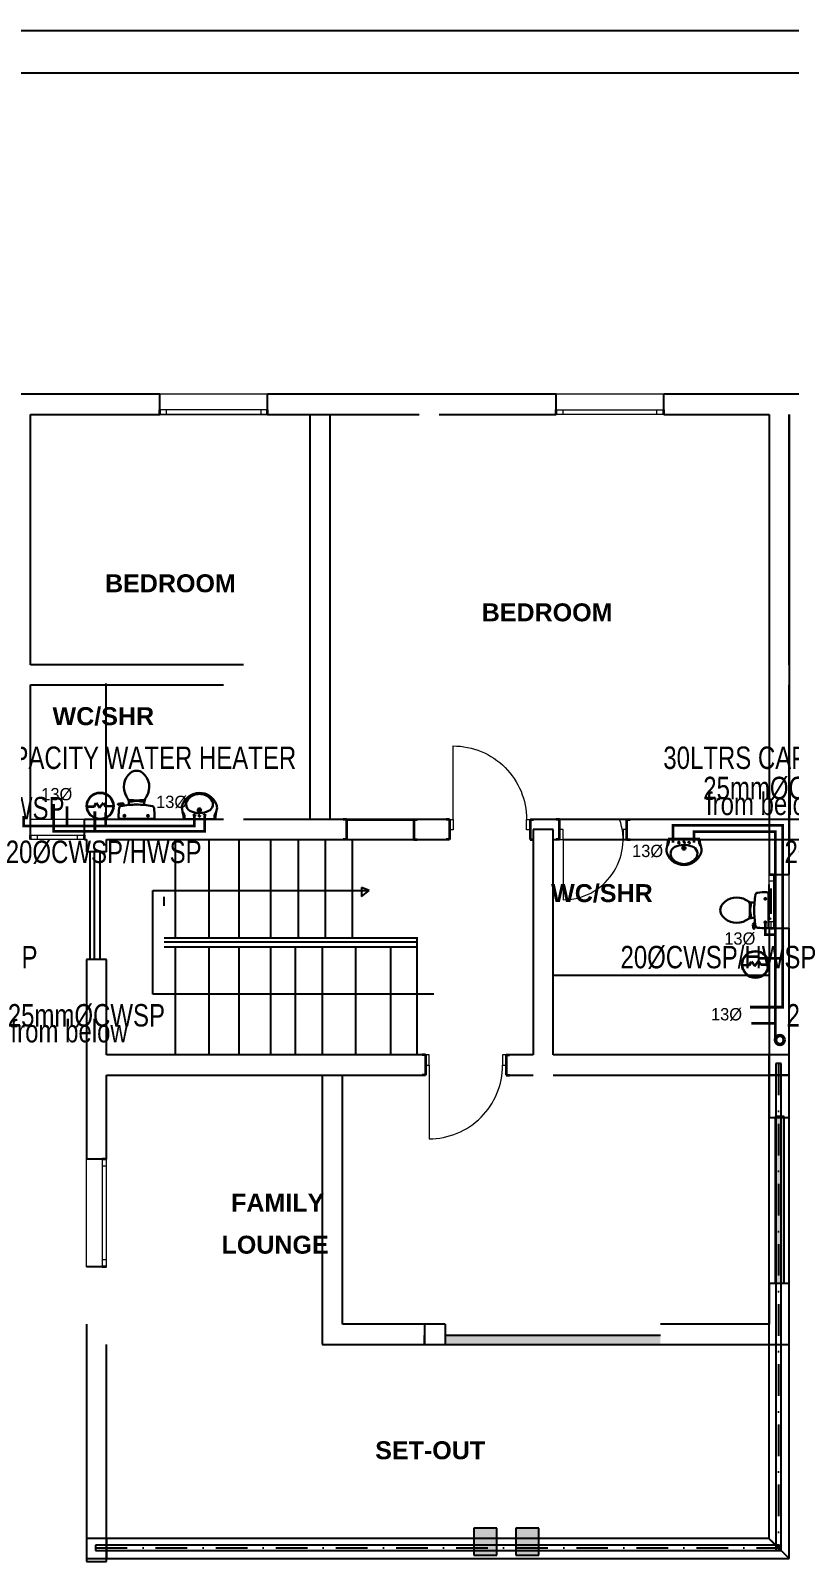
# Model space of a CAD drawing. Header units: inches. Extents: x 23 to 2032867, y 13 to 664695.
# Drawn here: x 529663 to 538127, y 495308 to 512371 of the extents above; entities that cross this region are included whole.
import ezdxf

# ---------------------------------------------------------------- set-up
doc = ezdxf.new("R2010")
doc.units = ezdxf.units.IN
doc.header["$MEASUREMENT"] = 0
for name, pattern in [('ACAD_ISO10W100', [18, 12, -3, 0, -3]), ('DASHDOT', [1, 0.5, -0.25, 0, -0.25]), ('DASHED1', [1, 0.3, -0.4, 0.3]), ('Dot & Dashed', [670.277762, 352.777767, -176.388884, 0, -141.111112]), ('DOTDASH', [1, 0.3, -0.2, 0, -0.2, 0.3]), ('Hidden Line', [391.222223, 282.222223, -109])]:
    doc.linetypes.add(name, pattern=pattern)
for name, color, linetype, lineweight, true_color in [('2D Drafting - General_Pen_No__62', 7, 'Continuous', 20, 0xaaaaaa), ('2D Drafting - General_Pen_No__82', 7, 'Continuous', 20, 0xaaaaaa), ('Annotation - Text_Pen_No__86', 7, 'Continuous', 20, 0x5555ff), ('ARCHICAD Doors_Pen_No__23', 7, 'Continuous', 20, 0xff6600), ('ARCHICAD Doors_Pen_No__3', 7, 'Continuous', 18, 0xff6600), ('ARCHICAD Windows_Pen_No__23', 7, 'Continuous', 20, 0xff6600), ('ARCHICAD Windows_Pen_No__3', 7, 'Continuous', 18, 0xff6600), ('Structural - Bearing_Pen_No__160', 7, 'Continuous', 20, 0xb4a35c), ('Structural - Bearing_Pen_No__165', 7, 'Continuous', 13, 0x80d6ff), ('Structural - Bearing_Pen_No__87', 7, 'Continuous', 20, 0x6a6a6a)]:
    doc.layers.add(name, color=color, linetype=linetype, lineweight=lineweight, true_color=true_color)
for name, color, linetype, lineweight in [('ARCHICAD Doors_Pen_No__27', 7, 'Continuous', 35), ('ARCHICAD Windows_Pen_No__27', 7, 'Continuous', 35), ('Building', 8, 'Continuous', 18), ('Interior - Furniture _Pen_No__16', 124, 'Continuous', 20), ('Interior - Furniture _Pen_No__75', 6, 'Continuous', 20), ('Structural - Bearing_Pen_No__27', 7, 'Continuous', 35), ('WATER SUPPLY', 5, 'ACAD_ISO10W100', 50), ('watersupply', 4, 'DASHDOT', 25)]:
    doc.layers.add(name, color=color, linetype=linetype, lineweight=lineweight)
doc.layers.add('LIAB', color=8, linetype='Continuous')
doc.layers.add('PLOTYR', color=15, linetype='Continuous')
doc.styles.add('GENERATED_STYLE_2', font='arialbd.ttf')
doc.styles.add('SPIRITTXTSTYLE1', font='ORIG2')

msp = doc.modelspace()

# ---------------------------------------------------------------- hatches: boundary and pattern name
at = {"layer": 'Structural - Bearing_Pen_No__160', "linetype": 'Continuous', "lineweight": 25}
for points in [[(534863.393, 495679.21), (534608.015, 495679.21), (534608.015, 495379.21), (534863.393, 495379.21)], [(535332.394, 495679.203), (535077.016, 495679.203), (535077.016, 495379.203), (535332.394, 495379.203)]]:
    msp.add_hatch(color=8, dxfattribs=at).paths.add_polyline_path(points)
at = {"layer": 'Structural - Bearing_Pen_No__165', "linetype": 'Continuous', "lineweight": 25}
for points in [[(537968.285, 500266.347), (537968.285, 498410.126), (538068.285, 498410.126), (538068.285, 500266.347)], [(534288.992, 497725.845), (536688.992, 497725.845), (536688.992, 497825.845), (534288.992, 497825.845)]]:
    msp.add_hatch(color=8, dxfattribs=at).paths.add_polyline_path(points)

# ---------------------------------------------------------------- linework, layer by layer
at = {"color": 8, "linetype": 'Hidden Line'}
for p, q in [((538122.941, 500953.488), (537897.941, 500953.488)), ((537897.941, 500953.488), (537897.941, 500728.488)), ((538122.941, 500728.488), (538122.941, 500953.488)), ((538122.941, 500728.488), (537897.941, 500728.488)), ((537897.941, 500728.488), (537897.941, 495565.087)), ((537897.941, 500728.488), (538122.941, 500728.488)), ((538122.941, 495340.087), (538122.941, 500728.488)), ((530285.191, 495565.087), (530285.191, 495340.087)), ((530510.191, 495565.087), (530285.191, 495565.087)), ((537897.941, 495565.087), (530510.191, 495565.087)), ((530510.191, 495565.087), (530510.191, 495340.087)), ((530510.191, 495340.087), (530510.191, 495565.087)), ((538122.941, 495340.087), (537897.941, 495565.087)), ((537897.941, 495565.087), (538122.941, 495340.087)), ((530285.191, 495340.087), (530510.191, 495340.087)), ((530510.191, 495340.087), (538122.941, 495340.087))]:
    msp.add_line(p, q, dxfattribs=at)
at = {"layer": '2D Drafting - General_Pen_No__62', "color": 8, "linetype": 'Continuous', "lineweight": 25}
for p, q in [((531026.401, 501631.95), (531026.401, 502786.268)), ((531026.401, 502786.268), (533440.31, 502786.268)), ((533440.31, 502786.268), (533355.636, 502819.775)), ((533355.636, 502819.775), (533355.636, 502720.701)), ((533355.636, 502720.701), (533440.31, 502786.268)), ((534159.386, 501631.95), (531026.401, 501631.95))]:
    msp.add_line(p, q, dxfattribs=at)
at = {"layer": '2D Drafting - General_Pen_No__82', "color": 8, "linetype": 'Continuous', "lineweight": 25}
for p, q in [((530322.572, 503216.293), (530322.572, 502023.721)), ((530322.572, 503216.293), (530322.572, 502023.721)), ((530373.025, 503216.293), (530373.025, 502023.721)), ((530373.025, 503216.293), (530373.025, 502023.721)), ((530434.287, 503222.229), (530434.287, 502015.168)), ((530434.287, 503222.229), (530434.287, 502015.168)), ((531280.837, 502264.132), (531280.837, 503353.342)), ((531280.837, 502264.132), (531280.837, 503353.342)), ((531656.74, 502264.132), (531656.74, 503353.342)), ((531656.74, 502264.132), (531656.74, 503353.342)), ((531989.754, 502264.132), (531989.754, 503353.342)), ((531989.754, 502264.132), (531989.754, 503353.342)), ((532341.907, 502264.132), (532341.907, 503353.342)), ((532341.907, 502264.132), (532341.907, 503353.342)), ((532652.428, 502264.132), (532652.428, 503353.342)), ((532652.428, 502264.132), (532652.428, 503353.342)), ((532952.428, 502264.132), (532952.428, 503353.342)), ((532952.428, 502264.132), (532952.428, 503353.342)), ((533252.428, 502264.132), (533252.428, 503353.342)), ((533252.428, 502264.132), (533252.428, 503353.342)), ((531154.692, 502616.979), (531154.692, 502717.352)), ((531154.692, 502616.979), (531154.692, 502717.352)), ((531154.692, 502260.58), (533983.341, 502260.58)), ((531154.692, 502260.58), (533983.341, 502260.58)), ((531154.692, 502215.97), (533982.464, 502215.97)), ((531154.692, 502215.97), (533982.464, 502215.97)), ((531154.692, 502160.207), (533983.341, 502160.207)), ((531154.692, 502160.207), (533983.341, 502160.207)), ((531280.837, 500953.488), (531280.837, 502163.759)), ((531280.837, 500953.488), (531280.837, 502163.759)), ((531656.74, 500953.488), (531656.74, 502163.759)), ((531656.74, 500953.488), (531656.74, 502163.759)), ((531989.754, 500953.488), (531989.754, 502163.759)), ((531989.754, 500953.488), (531989.754, 502163.759)), ((532341.907, 500953.488), (532341.907, 502163.759)), ((532341.907, 500953.488), (532341.907, 502163.759)), ((532618.752, 500953.488), (532618.752, 502163.759)), ((532618.752, 500953.488), (532618.752, 502163.759)), ((532918.752, 500953.488), (532918.752, 502163.759)), ((532918.752, 500953.488), (532918.752, 502163.759)), ((533292.545, 500953.488), (533292.545, 502163.759)), ((533292.545, 500953.488), (533292.545, 502163.759)), ((533681.328, 500953.488), (533681.328, 502163.759)), ((533681.328, 500953.488), (533681.328, 502163.759)), ((533971.062, 502264.132), (533971.062, 500953.488)), ((533971.062, 502264.132), (533971.062, 500953.488))]:
    msp.add_line(p, q, dxfattribs=at)
at = {"layer": 'ARCHICAD Doors_Pen_No__23', "color": 8, "linetype": 'Continuous'}
for p, q in [((533188.469, 503578.132), (533188.469, 503463.132)), ((533938.469, 503463.132), (533938.469, 503578.132)), ((534335.751, 503578.132), (534375.751, 503578.132)), ((534335.751, 503463.132), (534335.751, 503578.132)), ((534375.751, 503578.132), (534375.751, 503463.132)), ((535195.751, 503463.132), (535195.751, 503578.132)), ((535195.751, 503578.132), (535235.751, 503578.132)), ((535235.751, 503578.132), (535235.751, 503463.132)), ((534375.751, 503463.132), (534335.751, 503463.132)), ((535235.751, 503463.132), (535195.751, 503463.132)), ((535602.509, 503468.132), (535562.509, 503468.132)), ((535562.509, 503468.132), (535562.509, 503353.132)), ((535602.509, 503353.132), (535602.509, 503468.132)), ((536312.509, 503468.132), (536272.509, 503468.132)), ((536272.509, 503468.132), (536272.509, 503353.132)), ((536312.509, 503353.132), (536312.509, 503468.132)), ((535562.509, 503353.132), (535602.509, 503353.132)), ((536272.509, 503353.132), (536312.509, 503353.132)), ((534107.514, 500953.488), (534067.514, 500953.488)), ((534067.514, 500953.488), (534067.514, 500838.488)), ((534067.514, 500838.488), (534107.514, 500838.488)), ((534107.514, 500838.488), (534107.514, 500953.488)), ((534967.514, 500953.488), (534927.514, 500953.488)), ((534927.514, 500953.488), (534927.514, 500838.488)), ((534927.514, 500838.488), (534967.514, 500838.488)), ((534967.514, 500838.488), (534967.514, 500953.488))]:
    msp.add_line(p, q, dxfattribs=at)
at = {"layer": 'ARCHICAD Doors_Pen_No__27', "color": 8, "linetype": 'Continuous'}
for p, q in [((533188.469, 503578.132), (533151.469, 503578.132)), ((533188.469, 503578.132), (533188.469, 503463.132)), ((533188.469, 503578.132), (533975.469, 503578.132)), ((533938.469, 503578.132), (533938.469, 503463.132)), ((534335.751, 503578.132), (534298.751, 503578.132)), ((534335.751, 503578.132), (534335.751, 503463.132)), ((535235.751, 503578.132), (535235.751, 503463.132)), ((535235.751, 503578.132), (535272.751, 503578.132)), ((535562.509, 503578.132), (535525.509, 503578.132)), ((535562.509, 503468.132), (535562.509, 503578.132)), ((536312.509, 503468.132), (536312.509, 503578.132)), ((536312.509, 503578.132), (536349.509, 503578.132)), ((533188.469, 503463.132), (533188.469, 503353.132)), ((533938.469, 503463.132), (533938.469, 503353.132)), ((534335.751, 503463.132), (534335.751, 503353.132)), ((535235.751, 503463.132), (535235.751, 503353.132)), ((535562.509, 503353.132), (535562.509, 503468.132)), ((536312.509, 503353.132), (536312.509, 503468.132)), ((533188.469, 503353.132), (533151.469, 503353.132)), ((533938.469, 503353.132), (533975.469, 503353.132)), ((534335.751, 503353.132), (534298.751, 503353.132)), ((535235.751, 503353.132), (535272.751, 503353.132)), ((535562.509, 503353.132), (535525.509, 503353.132)), ((536312.509, 503353.132), (536349.509, 503353.132)), ((534067.514, 500953.488), (534030.514, 500953.488)), ((534067.514, 500953.488), (534067.514, 500838.488)), ((534067.514, 500838.488), (534067.514, 500728.488)), ((534967.514, 500953.488), (534967.514, 500838.488)), ((534967.514, 500953.488), (535004.514, 500953.488)), ((534967.514, 500838.488), (534967.514, 500728.488)), ((534067.514, 500728.488), (534030.514, 500728.488)), ((534967.514, 500728.488), (535004.514, 500728.488))]:
    msp.add_line(p, q, dxfattribs=at)
at = {"layer": 'ARCHICAD Doors_Pen_No__3', "color": 8, "linetype": 'Continuous'}
for p, q in [((534375.751, 503578.132), (534375.751, 504398.132)), ((535602.509, 503353.132), (535602.509, 502683.132)), ((534107.514, 500838.488), (534107.514, 500018.488))]:
    msp.add_line(p, q, dxfattribs=at)
at = {"layer": 'ARCHICAD Doors_Pen_No__3', "color": 8, "linetype": 'Continuous', "extrusion": (0, 0, -1)}
msp.add_ellipse((534375.751, 503578.132), major_axis=(-579.828, 579.828), ratio=1, start_param=0.785398163, end_param=2.35619449, dxfattribs=at)
at = {"layer": 'ARCHICAD Doors_Pen_No__3', "color": 8, "linetype": 'Continuous'}
for centre, major_axis, start_param, end_param in [((535602.509, 503353.132), (-473.762, 473.762), 2.35619449, 4.269467419), ((534107.514, 500838.488), (579.828, 579.828), 3.926990817, 5.497787144)]:
    msp.add_ellipse(centre, major_axis=major_axis, ratio=1, start_param=start_param, end_param=end_param, dxfattribs=at)
at = {"layer": 'ARCHICAD Windows_Pen_No__23', "color": 8, "linetype": 'Continuous'}
for p, q in [((531179.909, 508143.89), (531104.909, 508143.89)), ((531179.909, 508093.89), (531179.909, 508143.89)), ((532304.909, 508143.89), (532229.909, 508143.89)), ((532229.909, 508143.89), (532229.909, 508093.89)), ((535524.871, 508143.89), (535599.871, 508143.89)), ((535599.871, 508143.89), (535599.871, 508093.89)), ((536649.871, 508093.89), (536649.871, 508143.89)), ((536649.871, 508143.89), (536724.871, 508143.89)), ((531104.909, 508093.89), (531179.909, 508093.89)), ((532229.909, 508093.89), (532304.909, 508093.89)), ((535599.871, 508093.89), (535524.871, 508093.89)), ((536724.871, 508093.89), (536649.871, 508093.89)), ((529662.941, 503403.132), (529737.941, 503403.132)), ((529737.941, 503403.132), (529737.941, 503353.132)), ((530187.941, 503353.132), (530187.941, 503403.132)), ((530187.941, 503403.132), (530262.941, 503403.132)), ((529737.941, 503353.132), (529662.941, 503353.132)), ((530262.941, 503353.132), (530187.941, 503353.132)), ((537899.959, 502891.364), (537899.959, 502966.364)), ((537949.959, 502891.364), (537899.959, 502891.364)), ((537949.959, 502966.364), (537949.959, 502891.364)), ((537899.959, 502366.364), (537899.959, 502441.364)), ((537899.959, 502441.364), (537949.959, 502441.364)), ((537899.959, 502366.364), (537899.959, 502441.364)), ((537922.209, 502366.364), (537922.209, 502441.364)), ((537949.959, 502441.364), (537949.959, 502366.364)), ((530460.191, 499793.406), (530460.191, 499718.406)), ((530510.191, 499718.406), (530510.191, 499793.406)), ((530460.191, 499718.406), (530510.191, 499718.406)), ((530510.191, 498668.406), (530460.191, 498668.406)), ((530460.191, 498668.406), (530460.191, 498593.406)), ((530510.191, 498593.406), (530510.191, 498668.406))]:
    msp.add_line(p, q, dxfattribs=at)
at = {"layer": 'ARCHICAD Windows_Pen_No__27', "color": 8, "linetype": 'Continuous'}
for p, q in [((531104.909, 508093.89), (531104.909, 508143.89)), ((532304.909, 508093.89), (532304.909, 508143.89)), ((535524.871, 508093.89), (535524.871, 508143.89)), ((536724.871, 508093.89), (536724.871, 508143.89)), ((529662.941, 503353.132), (529662.941, 503403.132)), ((530262.941, 503353.132), (530262.941, 503403.132)), ((537899.959, 502966.364), (537949.959, 502966.364)), ((537899.959, 502366.364), (537949.959, 502366.364)), ((530510.191, 499793.406), (530460.191, 499793.406)), ((530510.191, 498593.406), (530460.191, 498593.406))]:
    msp.add_line(p, q, dxfattribs=at)
at = {"layer": 'ARCHICAD Windows_Pen_No__3', "color": 8, "linetype": 'Continuous'}
for p, q in [((532304.909, 508318.89), (531104.909, 508318.89)), ((536724.871, 508318.89), (535524.871, 508318.89)), ((532229.909, 508143.89), (531179.909, 508143.89)), ((535599.871, 508143.89), (536649.871, 508143.89)), ((532304.909, 508093.89), (531104.909, 508093.89)), ((531179.909, 508093.89), (532229.909, 508093.89)), ((536724.871, 508093.89), (535524.871, 508093.89)), ((536649.871, 508093.89), (535599.871, 508093.89)), ((530262.941, 503578.132), (529662.941, 503578.132)), ((529737.941, 503403.132), (530187.941, 503403.132)), ((530262.941, 503353.132), (529662.941, 503353.132)), ((530187.941, 503353.132), (529737.941, 503353.132)), ((537899.959, 502366.364), (537899.959, 502966.364)), ((537899.959, 502441.364), (537899.959, 502891.364)), ((537949.959, 502891.364), (537949.959, 502441.364)), ((538124.959, 502366.364), (538124.959, 502966.364)), ((530285.191, 498593.406), (530285.191, 499793.406)), ((530510.191, 498593.406), (530510.191, 499793.406)), ((530460.191, 499718.406), (530460.191, 498668.406)), ((530510.191, 498668.406), (530510.191, 499718.406))]:
    msp.add_line(p, q, dxfattribs=at)
at = {"layer": 'Building', "linetype": 'Continuous', "lineweight": 30, "ltscale": 1000}
for p, q in [((530638.82, 503743.182), (530637.443, 503748.067)), ((530640.618, 503752.977), (530681.021, 503759)), ((530672.164, 503744.062), (530643.06, 503740.373)), ((530680.769, 503737.937), (530682.446, 503729.973)), ((530703.442, 503742.215), (530680.957, 503737.046)), ((530705.844, 503733.798), (530702.625, 503745.078)), ((530758.568, 503763.989), (530758.568, 503740.206)), ((530766.341, 503794.499), (530766.341, 503779.334)), ((530766.341, 503779.334), (530800.426, 503779.334)), ((530792.633, 503779.334), (530792.633, 503792.357)), ((530800.426, 503779.334), (530800.426, 503791.908)), ((530800.426, 503783.462), (530817.428, 503783.462)), ((530872.515, 503787.202), (530817.428, 503787.202)), ((530817.428, 503783.462), (530817.428, 503787.202)), ((530872.515, 503783.462), (530872.515, 503787.202)), ((530889.517, 503783.462), (530872.515, 503783.462)), ((530889.517, 503779.334), (530889.517, 503792.765)), ((530923.601, 503779.334), (530889.517, 503779.334)), ((530897.309, 503779.334), (530897.309, 503793.364)), ((530923.601, 503796.017), (530923.601, 503779.334)), ((530931.375, 503740.206), (530931.375, 503763.989)), ((530651.581, 503584.465), (531038.361, 503584.465)), ((531370.918, 503582.692), (531722.691, 503582.692)), ((531370.918, 503582.692, -1683.122), (531722.691, 503582.692, -1683.122)), ((531381.032, 503582.692), (531379.157, 503605.04)), ((531381.032, 503582.692, -1683.122), (531379.157, 503605.04, -1683.122)), ((531712.577, 503582.692), (531714.452, 503605.04)), ((531712.577, 503582.692, -1683.122), (531714.452, 503605.04, -1683.122)), ((537126.976, 503361.974), (536775.203, 503361.974)), ((537126.976, 503361.974, -1683.122), (536775.203, 503361.974, -1683.122)), ((536785.317, 503361.974), (536783.442, 503339.627)), ((536785.317, 503361.974, -1683.122), (536783.442, 503339.627, -1683.122)), ((537116.862, 503361.974), (537118.737, 503339.627)), ((537116.862, 503361.974, -1683.122), (537118.737, 503339.627, -1683.122)), ((537893.625, 502373.688), (537893.625, 502760.469)), ((537682.074, 502645.708), (537698.756, 502645.708)), ((537698.756, 502619.416), (537684.726, 502619.416)), ((537698.756, 502611.624), (537685.326, 502611.624)), ((537698.756, 502514.741), (537685.733, 502514.741)), ((537698.756, 502522.533), (537686.183, 502522.533)), ((537694.628, 502594.622), (537690.889, 502594.622)), ((537690.889, 502594.622), (537690.889, 502539.535)), ((537694.628, 502539.535), (537690.889, 502539.535)), ((537694.628, 502611.624), (537694.628, 502594.622)), ((537694.628, 502522.533), (537694.628, 502539.535)), ((537698.756, 502645.708), (537698.756, 502611.624)), ((537698.756, 502488.449), (537698.756, 502522.533)), ((537737.885, 502653.482), (537714.101, 502653.482)), ((537683.592, 502488.449), (537698.756, 502488.449)), ((537714.101, 502480.675), (537737.885, 502480.675)), ((537725.113, 502362.726), (537719.091, 502403.128)), ((537734.909, 502360.927), (537730.024, 502359.55)), ((537744.293, 502427.952), (537733.013, 502424.733)), ((537734.028, 502394.272), (537737.717, 502365.167)), ((537735.875, 502425.55), (537741.045, 502403.064)), ((537740.153, 502402.877), (537748.117, 502404.553))]:
    msp.add_line(p, q, dxfattribs=at)
at = {"layer": 'Building', "linetype": 'Continuous', "lineweight": 30, "ltscale": 50}
for p, q in [((531546.805, 503656.31), (531546.805, 503710.51)), ((531546.805, 503656.31, -1683.122), (531546.805, 503710.51, -1683.122)), ((530694.294, 503619.53), (530726.037, 503619.53)), ((530710.166, 503635.402), (530710.166, 503603.659)), ((530955.975, 503619.53), (530987.994, 503619.53)), ((530971.984, 503635.54), (530971.984, 503603.521)), ((531573.153, 503683.574), (531520.456, 503683.574)), ((531573.153, 503683.574, -1683.122), (531520.456, 503683.574, -1683.122)), ((536924.741, 503261.092), (536977.438, 503261.092)), ((536924.741, 503261.092, -1683.122), (536977.438, 503261.092, -1683.122)), ((536951.09, 503288.357), (536951.09, 503234.157)), ((536951.09, 503288.357, -1683.122), (536951.09, 503234.157, -1683.122)), ((537842.551, 502694.092), (537874.569, 502694.092)), ((537858.56, 502678.083), (537858.56, 502710.101)), ((537842.688, 502432.273), (537874.432, 502432.273)), ((537858.56, 502416.401), (537858.56, 502448.145))]:
    msp.add_line(p, q, dxfattribs=at)
at = {"layer": 'Building', "linetype": 'Continuous', "ltscale": 200}
for p, q in [((530851.305, 503578.132), (530838.638, 503590.799)), ((530838.638, 503590.799), (530838.638, 503578.132)), ((530838.638, 503578.132), (530851.305, 503590.799)), ((530851.305, 503590.799), (530851.305, 503578.132)), ((537887.292, 502573.412), (537899.959, 502573.412)), ((537899.959, 502573.412), (537887.292, 502560.745)), ((537899.959, 502560.745), (537887.292, 502573.412)), ((537887.292, 502560.745), (537899.959, 502560.745))]:
    msp.add_line(p, q, dxfattribs=at)
at = {"layer": 'Building', "linetype": 'DASHED1', "lineweight": 30, "ltscale": 50}
for p, q in [((531473.01, 503626.377), (531508.391, 503626.377)), ((531473.01, 503626.377, -1683.122), (531508.391, 503626.377, -1683.122)), ((531490.701, 503609.335), (531490.701, 503644.259)), ((531490.701, 503609.335, -1683.122), (531490.701, 503644.259, -1683.122)), ((531529.114, 503621.965), (531564.495, 503621.965)), ((531529.114, 503621.965, -1683.122), (531564.495, 503621.965, -1683.122)), ((531546.805, 503604.922), (531546.805, 503639.847)), ((531546.805, 503604.922, -1683.122), (531546.805, 503639.847, -1683.122)), ((531620.599, 503626.377), (531585.218, 503626.377)), ((531620.599, 503626.377, -1683.122), (531585.218, 503626.377, -1683.122)), ((531602.909, 503609.335), (531602.909, 503644.259)), ((531602.909, 503609.335, -1683.122), (531602.909, 503644.259, -1683.122)), ((536877.295, 503318.289), (536912.676, 503318.289)), ((536877.295, 503318.289, -1683.122), (536912.676, 503318.289, -1683.122)), ((536894.986, 503335.332), (536894.986, 503300.407)), ((536894.986, 503335.332, -1683.122), (536894.986, 503300.407, -1683.122)), ((536968.78, 503322.701), (536933.399, 503322.701)), ((536968.78, 503322.701, -1683.122), (536933.399, 503322.701, -1683.122)), ((536951.09, 503339.744), (536951.09, 503304.82)), ((536951.09, 503339.744, -1683.122), (536951.09, 503304.82, -1683.122)), ((537024.884, 503318.289), (536989.504, 503318.289)), ((537024.884, 503318.289, -1683.122), (536989.504, 503318.289, -1683.122)), ((537007.194, 503335.332), (537007.194, 503300.407)), ((537007.194, 503335.332, -1683.122), (537007.194, 503300.407, -1683.122))]:
    msp.add_line(p, q, dxfattribs=at)
at = {"layer": 'Building', "linetype": 'Continuous', "lineweight": 30, "ltscale": 200}
for p, q in [((531551.365, 503578.132), (531542.245, 503587.252)), ((531542.245, 503587.252), (531542.245, 503578.132)), ((531542.245, 503578.132), (531551.365, 503587.252)), ((531551.365, 503578.132, -1683.122), (531542.245, 503587.252, -1683.122)), ((531542.245, 503587.252, -1683.122), (531542.245, 503578.132, -1683.122)), ((531542.245, 503578.132, -1683.122), (531551.365, 503587.252, -1683.122)), ((531551.365, 503587.252), (531551.365, 503578.132)), ((531551.365, 503587.252, -1683.122), (531551.365, 503578.132, -1683.122)), ((536946.529, 503357.414), (536946.529, 503366.535)), ((536946.529, 503366.535), (536955.65, 503357.414)), ((536955.65, 503366.535), (536946.529, 503357.414)), ((536946.529, 503357.414, -1683.122), (536946.529, 503366.535, -1683.122)), ((536946.529, 503366.535, -1683.122), (536955.65, 503357.414, -1683.122)), ((536955.65, 503366.535, -1683.122), (536946.529, 503357.414, -1683.122)), ((536955.65, 503357.414), (536955.65, 503366.535)), ((536955.65, 503357.414, -1683.122), (536955.65, 503366.535, -1683.122))]:
    msp.add_line(p, q, dxfattribs=at)
at = {"layer": 'Building', "linetype": 'Continuous', "lineweight": 30, "ltscale": 1000}
for centre, radius in [((531546.805, 503683.574), 18.608), ((531546.805, 503683.574, -1683.122), 18.608), ((531546.805, 503683.574), 10.99), ((531546.805, 503683.574, -1683.122), 10.99), ((536951.09, 503261.092), 18.608), ((536951.09, 503261.092, -1683.122), 18.608), ((536951.09, 503261.092), 10.99), ((536951.09, 503261.092, -1683.122), 10.99)]:
    msp.add_circle(centre, radius, dxfattribs=at)
at = {"layer": 'Building', "linetype": 'Continuous', "lineweight": 30, "ltscale": 50}
for centre in [(530710.166, 503619.53), (530971.984, 503619.53), (537858.56, 502694.092), (537858.56, 502432.273)]:
    msp.add_circle(centre, 9.351, dxfattribs=at)
at = {"layer": 'Building', "linetype": 'DASHED1', "lineweight": 30, "ltscale": 50}
for centre in [(531490.701, 503626.377), (531490.701, 503626.377, -1683.122), (531546.805, 503621.965), (531546.805, 503621.965, -1683.122), (531602.909, 503626.377), (531602.909, 503626.377, -1683.122), (536894.986, 503318.289), (536894.986, 503318.289, -1683.122), (536951.09, 503322.701), (536951.09, 503322.701, -1683.122), (537007.194, 503318.289), (537007.194, 503318.289, -1683.122)]:
    msp.add_circle(centre, 9.504, dxfattribs=at)
at = {"layer": 'Building', "linetype": 'Continuous', "lineweight": 30, "ltscale": 1000}
for centre, radius, start, end in [((530907.671, 503939.84), 204.567, 129.1208282, 211.0923054), ((530844.971, 504016.934), 105.195, 50.8791806, 129.1208282), ((530782.272, 503939.84), 204.567, 328.9077103, 50.8791806), ((531546.809, 503671.446), 203.147, 22.4424723, 158.1531127), ((531546.809, 503671.446, -1683.122), 203.147, 22.4424723, 158.1531127), ((530641.193, 503749.124), 3.896, 98.4778948, 195.7397884), ((530642.57, 503744.239), 3.896, 195.7397884, 277.2238087), ((531540.44, 503605.995), 896.106, 173.6508475, 180), ((530675.788, 503702.204), 26.118, 100.7270761, 173.6508475), ((530844.971, 502809.138), 935.068, 95.3019114, 100.7270761), ((530673.144, 503736.332), 7.792, 11.8886154, 97.22379), ((530683.893, 503739.732), 19.481, 15.9271971, 98.4778948), ((531032.767, 504015.28), 350.65, 211.0923054, 213.8429316), ((530658.002, 503763.989), 100.566, 0.0000019, 33.8429404), ((530767.948, 503810), 15.584, 217.7817379, 264.3005444), ((530844.791, 502811.078), 933.119, 84.6980974, 95.3019114), ((530838.047, 504512.373), 721.447, 264.3005444, 276.9358206), ((530923.285, 503811.676), 15.584, 276.9358105, 322.5800181), ((531031.94, 503763.989), 100.566, 146.1570684, 180), ((530844.971, 502809.138), 935.068, 79.2903908, 84.6980974), ((530657.175, 504015.28), 350.65, 326.1570702, 328.9077103), ((531013.812, 503701.887), 26.494, 6.330877, 79.2903908), ((530149.503, 503605.995), 896.106, 0.0000019, 6.330877), ((531455.037, 503709.253), 103.901, 157.5093438, 189.5474663), ((531455.037, 503709.253, -1683.122), 103.901, 157.5093438, 189.5474663), ((531472.543, 503698.684), 124.156, 155.8931025, 156.0931451), ((531472.543, 503698.684, -1683.122), 124.156, 155.8931025, 156.0931451), ((531480.736, 503747.597), 83.628, 141.6817737, 253.2461383), ((531480.736, 503747.597, -1683.122), 83.628, 141.6817737, 253.2461383), ((531546.805, 503694.564), 168.347, 38.53754, 141.4625075), ((531546.805, 503694.564, -1683.122), 168.347, 38.53754, 141.4625075), ((531613.829, 503747.949), 82.661, 295.2174734, 38.537704), ((531613.829, 503747.949, -1683.122), 82.661, 295.2174734, 38.537704), ((531638.571, 503709.253), 103.901, 350.4525984, 22.4906661), ((531638.571, 503709.253, -1683.122), 103.901, 350.4525984, 22.4906661), ((530678.147, 503605.393), 33.819, 178.9808265, 218.2302081), ((531011.796, 503605.393), 33.819, 321.7697938, 1.0191617), ((530788.668, 503541.205), 583.726, 4.075602, 14.9730049), ((530788.668, 503541.205, -1683.122), 583.726, 4.075602, 14.9730049), ((531275.256, 503605.039), 103.901, 0.0000006, 30.0992783), ((531275.256, 503605.039, -1683.122), 103.901, 0.0000006, 30.0992783), ((531546.451, 503887.925), 238.006, 247.8276538, 295.5349405), ((531546.451, 503887.925, -1683.122), 238.006, 247.8276538, 295.5349405), ((531818.354, 503605.04), 103.901, 149.9007316, 180.0000094), ((531818.354, 503605.04, -1683.122), 103.901, 149.9007316, 180.0000094), ((532304.941, 503541.206), 583.726, 165.0270052, 175.9244355), ((532304.941, 503541.206, -1683.122), 583.726, 165.0270052, 175.9244355), ((536192.953, 503403.461), 583.726, 345.0270052, 355.9244355), ((536192.953, 503403.461, -1683.122), 583.726, 345.0270052, 355.9244355), ((537709.226, 503403.461), 583.726, 184.075602, 194.9730049), ((537709.226, 503403.461, -1683.122), 583.726, 184.075602, 194.9730049), ((536859.323, 503235.414), 103.901, 170.4525984, 202.4906661), ((536859.323, 503235.414, -1683.122), 103.901, 170.4525984, 202.4906661), ((536951.085, 503273.221), 203.147, 202.4424723, 338.1531127), ((536951.085, 503273.221, -1683.122), 203.147, 202.4424723, 338.1531127), ((536679.54, 503339.627), 103.901, 329.9007316, 0.0000094), ((536679.54, 503339.627, -1683.122), 103.901, 329.9007316, 0.0000094), ((536884.066, 503196.717), 82.661, 115.2174734, 218.537704), ((536884.066, 503196.717, -1683.122), 82.661, 115.2174734, 218.537704), ((536951.443, 503056.742), 238.006, 67.8276538, 115.5349405), ((536951.443, 503056.742, -1683.122), 238.006, 67.8276538, 115.5349405), ((537017.158, 503197.07), 83.628, 321.6817737, 73.2461383), ((537017.158, 503197.07, -1683.122), 83.628, 321.6817737, 73.2461383), ((537222.639, 503339.627), 103.901, 180.0000006, 210.0992783), ((537222.639, 503339.627, -1683.122), 103.901, 180.0000006, 210.0992783), ((537025.351, 503245.983), 124.156, 335.8931025, 336.0931451), ((537025.351, 503245.983, -1683.122), 124.156, 335.8931025, 336.0931451), ((537042.857, 503235.414), 103.901, 337.5093438, 9.5474663), ((537042.857, 503235.414, -1683.122), 103.901, 337.5093438, 9.5474663), ((536951.09, 503250.102), 168.347, 218.53754, 321.4625075), ((536951.09, 503250.102, -1683.122), 168.347, 218.53754, 321.4625075), ((537538.251, 502504.379), 204.567, 58.9077103, 140.8791806), ((537462.811, 502379.283), 350.65, 56.1570702, 58.9077103), ((538668.952, 502567.079), 935.068, 169.2903908, 174.6980974), ((537776.204, 502735.92), 26.494, 96.330877, 169.2903908), ((537872.096, 501871.61), 896.106, 90.0000019, 96.330877), ((537872.697, 502733.903), 33.819, 51.7697938, 91.0191617), ((537461.156, 502567.078), 105.195, 140.8791806, 219.1208282), ((537714.101, 502754.048), 100.566, 236.1570684, 270), ((537666.414, 502645.393), 15.584, 6.9358105, 52.5800181), ((536965.717, 502560.155), 721.447, 354.3005444, 6.9358206), ((538667.012, 502566.899), 933.119, 174.6980974, 185.3019114), ((537538.251, 502629.778), 204.567, 219.1208282, 301.0923054), ((537462.811, 502754.875), 350.65, 301.0923054, 303.8429316), ((537714.101, 502380.109), 100.566, 90.0000019, 123.8429404), ((537668.09, 502490.055), 15.584, 307.7817379, 354.3005444), ((537738.359, 502406), 19.481, 105.9271971, 188.4778948), ((537728.967, 502363.3), 3.896, 188.4778948, 285.7397884), ((537741.759, 502395.252), 7.792, 101.8886154, 187.22379), ((537733.852, 502364.677), 3.896, 285.7397884, 7.2238087), ((538668.952, 502567.079), 935.068, 185.3019114, 190.7270761), ((537775.887, 502397.895), 26.118, 190.7270761, 263.6508475), ((537872.096, 503262.547), 896.106, 263.6508475, 270), ((537872.697, 502400.254), 33.819, 268.9808265, 308.2302081)]:
    msp.add_arc(centre, radius, start, end, dxfattribs=at)
at = {"layer": 'Interior - Furniture _Pen_No__16', "color": 8, "linetype": 'Continuous', "lineweight": 25}
for p, q in [((538036.237, 500857.141), (537976.237, 500857.141)), ((537976.237, 500857.141), (537976.237, 495429.759)), ((538036.237, 495429.759), (538036.237, 500857.141)), ((530387.664, 495489.759), (530387.664, 495429.759)), ((538015.973, 495489.759), (530387.664, 495489.759)), ((530387.664, 495429.759), (538015.973, 495429.759)), ((537976.237, 495429.759), (538036.237, 495429.759)), ((538015.973, 495429.759), (538015.973, 495489.759))]:
    msp.add_line(p, q, dxfattribs=at)
at = {"layer": 'Interior - Furniture _Pen_No__16', "color": 8, "linetype": 'Dot & Dashed', "lineweight": 25}
for p, q in [((538006.237, 500857.141), (538006.237, 495429.759)), ((530387.664, 495459.759), (538015.973, 495459.759))]:
    msp.add_line(p, q, dxfattribs=at)
at = {"layer": 'Interior - Furniture _Pen_No__75', "color": 8, "linetype": 'Continuous', "lineweight": 25}
for p, q in [((537899.959, 502479.596), (537899.959, 502853.132)), ((537899.959, 502525.389), (537899.959, 502807.339)), ((537922.209, 502525.389), (537922.209, 502807.339)), ((537891.669, 502466.29), (537907.134, 502472.494)), ((537907.134, 502472.494), (537922.209, 502479.596))]:
    msp.add_line(p, q, dxfattribs=at)
at = {"layer": 'LIAB', "color": 7, "linetype": 'Continuous', "ltscale": 256.031999}
msp.add_line((519218.846, 511901.859), (556648.96, 511901.859), dxfattribs=at)
at = {"layer": 'PLOTYR', "color": 1, "linetype": 'Continuous', "ltscale": 250}
msp.add_line((518625.812, 512371.281), (557118.382, 512371.281), dxfattribs=at)
at = {"layer": 'Structural - Bearing_Pen_No__27', "color": 8, "linetype": 'Continuous', "lineweight": 25}
for p, q in [((529662.941, 508318.89), (529437.941, 508318.89)), ((531104.909, 508318.89), (529662.941, 508318.89)), ((531104.909, 508143.89), (531104.909, 508318.89)), ((535524.871, 508318.89), (532304.908, 508318.89)), ((532304.909, 508143.89), (532304.909, 508318.89)), ((535524.871, 508143.89), (535524.871, 508318.89)), ((536724.871, 508143.89), (536724.871, 508318.89)), ((537899.959, 508318.89), (536724.871, 508318.89)), ((538124.959, 508318.89), (537899.959, 508318.89)), ((538349.959, 508318.89), (538124.959, 508318.89)), ((531104.909, 508093.89), (531104.909, 508143.89)), ((532304.909, 508093.89), (532304.909, 508143.89)), ((535524.871, 508093.89), (535524.871, 508143.89)), ((536724.871, 508093.89), (536724.871, 508143.89)), ((529662.941, 505303.39), (529662.941, 508093.89)), ((529662.941, 508093.89), (531104.909, 508093.89)), ((532304.908, 508093.89), (533997.208, 508093.89)), ((532779.452, 508093.89), (532779.452, 503578.132)), ((533004.452, 503578.132), (533004.452, 508093.89)), ((534222.208, 508093.89), (535524.871, 508093.89)), ((536724.871, 508093.89), (537899.959, 508093.89)), ((537899.959, 508093.89), (537899.959, 502966.364)), ((538124.959, 505303.39), (538124.959, 508093.89)), ((538124.959, 508093.89), (538124.959, 503353.132)), ((532037.926, 505303.39), (529662.941, 505303.39)), ((529662.941, 503578.132), (529662.941, 505078.39)), ((529662.941, 505078.39), (531812.926, 505078.39)), ((530501.838, 505092.924), (530501.838, 503578.132)), ((538124.959, 503578.132), (538124.959, 505078.39)), ((529662.941, 503403.132), (529662.941, 503578.132)), ((530262.941, 503403.132), (530262.941, 503578.132)), ((531812.926, 503578.132), (530262.941, 503578.132)), ((530487.941, 503578.132), (530262.941, 503578.132)), ((533188.469, 503578.132), (532037.926, 503578.132)), ((533188.469, 503578.132), (533151.469, 503578.132)), ((533188.469, 503578.132), (533975.469, 503578.132)), ((533188.469, 503578.132), (533188.469, 503463.132)), ((534335.751, 503578.132), (533188.469, 503578.132)), ((533938.469, 503578.132), (533938.469, 503463.132)), ((534335.751, 503578.132), (534222.208, 503578.132)), ((534335.751, 503578.132), (534298.751, 503578.132)), ((534335.751, 503578.132), (534335.751, 503463.132)), ((535235.751, 503578.132), (535272.751, 503578.132)), ((535235.751, 503578.132), (535235.751, 503463.132)), ((535562.509, 503578.132), (535235.751, 503578.132)), ((535562.509, 503578.132), (535525.509, 503578.132)), ((535562.509, 503468.132), (535562.509, 503578.132)), ((538124.162, 503578.132), (535562.509, 503578.132)), ((536312.509, 503578.132), (536349.509, 503578.132)), ((536312.509, 503468.132), (536312.509, 503578.132)), ((538124.162, 503353.132), (538124.162, 503578.132)), ((538349.959, 503578.132), (538124.959, 503578.132)), ((529662.941, 503353.132), (529662.941, 503403.132)), ((530262.941, 503353.132), (530262.941, 503403.132)), ((533188.469, 503463.132), (533188.469, 503353.132)), ((533938.469, 503463.132), (533938.469, 503353.132)), ((534335.751, 503463.132), (534335.751, 503353.132)), ((535235.751, 503463.132), (535235.751, 503353.132)), ((535493.85, 503466.655), (535268.85, 503466.655)), ((535268.85, 503466.655), (535268.85, 500953.488)), ((535493.85, 500953.488), (535493.85, 503466.655)), ((535562.509, 503353.132), (535562.509, 503468.132)), ((536312.509, 503353.132), (536312.509, 503468.132)), ((530262.941, 503353.132), (530285.191, 503353.132)), ((530285.191, 503353.132), (530285.191, 503218.699)), ((530510.191, 503218.699), (530285.191, 503218.699)), ((530510.191, 503218.699), (530510.191, 503353.132)), ((530510.191, 503353.132), (533188.469, 503353.132)), ((533188.469, 503353.132), (533151.469, 503353.132)), ((533188.469, 503353.132), (534335.751, 503353.132)), ((533938.469, 503353.132), (533975.469, 503353.132)), ((534335.751, 503353.132), (534298.751, 503353.132)), ((535235.751, 503353.132), (535272.751, 503353.132)), ((535235.751, 503353.132), (535268.85, 503353.132)), ((535493.85, 503353.132), (535562.509, 503353.132)), ((535562.509, 503353.132), (535525.509, 503353.132)), ((535602.509, 503353.132), (538124.162, 503353.132)), ((536312.509, 503353.132), (536349.509, 503353.132)), ((538124.959, 502966.364), (538124.959, 503353.132)), ((538124.959, 503353.132), (538349.959, 503353.132)), ((537899.959, 502966.364), (537949.959, 502966.364)), ((537949.959, 502966.364), (538124.959, 502966.364)), ((537899.959, 502366.364), (537949.959, 502366.364)), ((537899.959, 502366.364), (537899.959, 500728.488)), ((537949.959, 502366.364), (538124.959, 502366.364)), ((538124.959, 500728.488), (538124.959, 502366.364)), ((530510.191, 502018.699), (530285.191, 502018.699)), ((530285.191, 502018.699), (530285.191, 500728.488)), ((530510.191, 500953.488), (530510.191, 502018.699)), ((535493.85, 501843.559), (537899.959, 501843.559)), ((534067.514, 500953.488), (530510.191, 500953.488)), ((534067.514, 500953.488), (534030.514, 500953.488)), ((534067.514, 500953.488), (534067.514, 500838.488)), ((534067.514, 500838.488), (534067.514, 500728.488)), ((534967.514, 500953.488), (535004.514, 500953.488)), ((534967.514, 500953.488), (534967.514, 500838.488)), ((535268.85, 500953.488), (534967.514, 500953.488)), ((534967.514, 500838.488), (534967.514, 500728.488)), ((538122.941, 500953.488), (535493.85, 500953.488)), ((538122.941, 500728.488), (538122.941, 500953.488)), ((530285.191, 500728.488), (530285.191, 499793.406)), ((530510.191, 500728.488), (534067.514, 500728.488)), ((530510.191, 499793.406), (530510.191, 500728.488)), ((532916.299, 500728.488), (532916.299, 497725.845)), ((533141.299, 497950.845), (533141.299, 500728.488)), ((534067.514, 500728.488), (534030.514, 500728.488)), ((534967.514, 500728.488), (535004.514, 500728.488)), ((534967.514, 500728.488), (535268.85, 500728.488)), ((535493.85, 500728.488), (537897.941, 500728.488)), ((537899.959, 500728.488), (537899.959, 500256.936)), ((537899.959, 500728.488), (538124.959, 500728.488)), ((538124.959, 500256.936), (538124.959, 500728.488)), ((537899.959, 500256.936), (538124.959, 500256.936)), ((538068.285, 500266.347), (537968.285, 500266.347)), ((537968.285, 500266.347), (537968.285, 498410.126)), ((538068.285, 498410.126), (538068.285, 500266.347)), ((530460.191, 499793.406), (530285.191, 499793.406)), ((530510.191, 499793.406), (530460.191, 499793.406)), ((530460.191, 498593.406), (530285.191, 498593.406)), ((530510.191, 498593.406), (530460.191, 498593.406)), ((537899.959, 498409.666), (538124.959, 498409.666)), ((537899.959, 498409.666), (537899.959, 497950.845)), ((537968.285, 498410.126), (538068.285, 498410.126)), ((538124.959, 497725.845), (538124.959, 498409.666)), ((530285.191, 497950.845), (530285.191, 497725.845)), ((534288.992, 497950.845), (533141.299, 497950.845)), ((534057.884, 497950.845), (534057.884, 497725.845)), ((534288.992, 497950.845), (534288.992, 497725.845)), ((537899.959, 497950.845), (536688.992, 497950.845)), ((530285.191, 497725.845), (530285.191, 495565.087)), ((530510.191, 495565.087), (530510.191, 497725.845)), ((532916.299, 497725.845), (534288.992, 497725.845)), ((534057.884, 497725.845), (534057.884, 497825.845)), ((534288.992, 497825.845), (534288.992, 497725.845)), ((536688.992, 497825.845), (534288.992, 497825.845)), ((534288.992, 497725.845), (536688.992, 497725.845)), ((536688.992, 497725.845), (538124.959, 497725.845)), ((534608.015, 495679.21), (534608.015, 495379.21)), ((534863.393, 495679.21), (534608.015, 495679.21)), ((534863.393, 495379.21), (534863.393, 495679.21)), ((535077.016, 495679.203), (535077.016, 495379.203)), ((535332.394, 495679.203), (535077.016, 495679.203)), ((535332.394, 495379.203), (535332.394, 495679.203)), ((530285.191, 495340.087), (530285.191, 495308.436)), ((530510.191, 495308.436), (530510.191, 495340.087)), ((534608.015, 495379.21), (534863.393, 495379.21)), ((535077.016, 495379.203), (535332.394, 495379.203)), ((530285.191, 495308.436), (530510.191, 495308.436))]:
    msp.add_line(p, q, dxfattribs=at)
at = {"layer": 'Structural - Bearing_Pen_No__87', "color": 8, "linetype": 'Continuous', "lineweight": 25}
for p, q in [((537897.941, 500953.488), (537897.941, 500728.488)), ((538122.941, 500728.488), (538122.941, 500953.488)), ((537897.941, 500728.488), (537897.941, 495565.087)), ((538122.941, 495340.087), (538122.941, 500728.488)), ((530510.191, 495565.087), (530285.191, 495565.087)), ((537897.941, 495565.087), (530510.191, 495565.087)), ((530285.191, 495340.087), (530510.191, 495340.087)), ((530510.191, 495340.087), (538122.941, 495340.087))]:
    msp.add_line(p, q, dxfattribs=at)
at = {"layer": 'WATER SUPPLY', "color": 1, "linetype": 'Continuous', "ltscale": 150, "const_width": 30, "flags": 128}
for points in [[(529920.399, 503751.273), (529920.399, 503445.432), (531604.196, 503445.432), (531604.196, 503617.153)], [(530379.421, 503668.075), (530379.421, 503445.432)], [(536828.355, 503320.202), (536828.355, 503511.956), (538051.307, 503511.956), (538051.307, 501485.968), (537687.169, 501485.968)], [(537790.878, 502031.301), (538051.307, 502031.301)]]:
    msp.add_lwpolyline(points, dxfattribs=at)
at = {"layer": 'WATER SUPPLY', "linetype": 'DOTDASH', "ltscale": 150, "const_width": 30, "flags": 128}
for points in [[(530070.69, 503505.281), (530070.69, 503724.239)], [(529586.731, 503615.458), (529586.731, 503505.281), (531490.622, 503505.281), (531490.622, 503619.842)], [(530501.838, 503658.906), (530501.838, 503505.281)], [(537971.51, 501120.184), (537971.51, 503442.42), (537063.464, 503442.42), (537063.464, 503318.95)], [(537858.56, 502432.273), (537858.56, 502292.5), (537971.51, 502292.5)], [(537971.51, 501306.102), (537704.455, 501306.102)]]:
    msp.add_lwpolyline(points, dxfattribs=at)
at = {"layer": 'WATER SUPPLY', "linetype": 'Continuous', "lineweight": 50}
msp.add_circle((538020.952, 501120.184), 49.442, dxfattribs=at)
msp.add_circle((538020.952, 501120.184), 49.442, dxfattribs=at)
at = {"layer": 'watersupply', "color": 1, "linetype": 'Continuous', "lineweight": 35, "ltscale": 10}
for p, q in [((530372.363, 503720.227), (530284.132, 503718.909)), ((530372.363, 503720.227), (530393.818, 503762.459)), ((530393.818, 503762.459), (530432.168, 503708.043)), ((530432.168, 503708.043), (530474.539, 503764.571)), ((530474.539, 503764.571), (530498.064, 503723.707)), ((530586.295, 503725.024), (530498.064, 503723.707)), ((537682.152, 501953.582), (537703.607, 501995.814)), ((537703.607, 501995.814), (537741.957, 501941.398)), ((537741.957, 501941.398), (537784.327, 501997.926)), ((537784.327, 501997.926), (537807.852, 501957.062)), ((537682.152, 501953.582), (537593.92, 501952.264)), ((537896.084, 501958.379), (537807.852, 501957.062))]:
    msp.add_line(p, q, dxfattribs=at)
for centre in [(530438.324, 503728.893), (537748.112, 501962.248)]:
    msp.add_circle(centre, 147.921, dxfattribs=at)

# ---------------------------------------------------------------- texts
at = {"color": 0, "lineweight": 25, "ltscale": 0.45, "style": 'SPIRITTXTSTYLE1', "width": 0.8}
for s, p in [('30LTRS CAPACITY WATER HEATER', (528033.659, 504141.332, 4036.5)), ('30LTRS CAPACITY WATER HEATER', (536720.677, 504141.332, 4036.5)), ('25mm%%CCWSP', (537166.3, 503804.523, 3209.933)), ('from below', (537196.453, 503627.777, 3209.933)), ('25mm%%CCWSP', (528288.329, 503579.3, 3209.933)), ('20%%CCWSP/HWSP', (529386.039, 503092.61, 5069.732)), ('20%%CCWSP/HWSP', (538073.057, 503092.61, 5069.732)), ('20%%CCWSP/HWSP', (527556.337, 501919.239, 5069.732)), ('20%%CCWSP/HWSP', (536243.355, 501919.239, 5069.732)), ('25mm%%CCWSP', (529408.694, 501270.515, 3209.933)), ('25mm%%CCWSP', (538095.711, 501270.515, 3209.933)), ('from below', (529438.847, 501093.77, 3209.933))]:
    msp.add_text(s, height=250, dxfattribs=at).set_placement(p)
at = {"color": 0, "lineweight": 25, "ltscale": 0.45, "char_height": 137.16864, "width": 381.35138, "attachment_point": 1, "style": 'SPIRITTXTSTYLE1'}
for insert in [(529781.504, 503928.998, -777.6), (531062.881, 503843.193, -777.6), (536372.147, 503296.37, -777.6), (537400.918, 502319.92, -777.6), (537252.683, 501475.87, -777.6)]:
    msp.add_mtext('{\\C256;13Ø}', dxfattribs=dict(at, insert=insert))
at = {"layer": 'Annotation - Text_Pen_No__86', "color": 8, "linetype": 'Hidden Line', "lineweight": 25, "style": 'GENERATED_STYLE_2'}
for s, p in [('BEDROOM', (530493.042, 506110.957)), ('BEDROOM', (534694.95, 505787.058)), ('WC/SHR', (529907.77, 504629.793)), ('WC/SHR', (535469.254, 502657.237)), ('FAMILY', (531899.333, 499207.731)), ('LOUNGE', (531792.818, 498738.377)), ('SET-OUT', (533506.977, 496447.24))]:
    msp.add_text(s, height=200, dxfattribs=at).set_placement(p)

doc.saveas('drawing.dxf')
